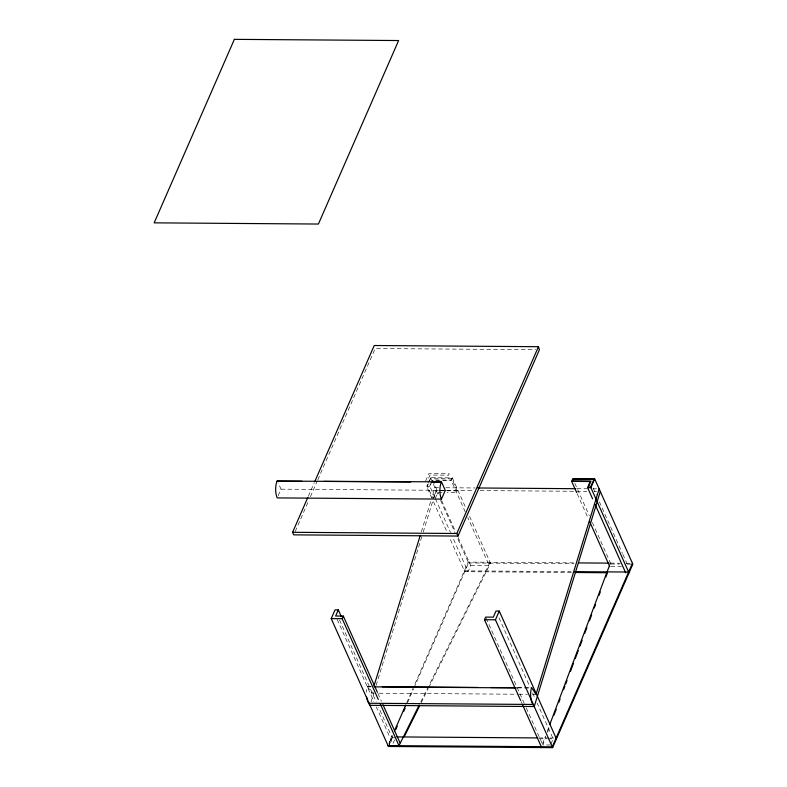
<?xml version="1.0" encoding="UTF-8"?>
<svg xmlns="http://www.w3.org/2000/svg" width="787" height="787" viewBox="0 0 787 787"><rect width="100%" height="100%" fill="white"/><g stroke="black" fill="none" stroke-linecap="round" stroke-linejoin="round"><path stroke-width="0.59" stroke-dasharray="3.94 2.95" d="M371.238 686.667L367.411 686.549L366.988 687.671A12.208 5.391 -89.6 0 0 366.398 692.265M374.219 693.19L371.769 693.18L372.487 690.838M421.34 531.815L431.04 500.247M371.07 701.817L373.953 692.452M376.107 685.428L421.773 536.793M423.219 532.11L432.929 500.512L446.859 531.658M433.627 498.23L436.067 490.271L440.936 490.301M542.45 744.099L545.47 736.042M547.201 731.438L548.933 726.834M550.497 745.004L542.833 744.945L545.853 736.898M547.585 732.294L549.306 727.69M278.165 495.721L281.028 489.17L278.313 483.1M308.337 496.292L314.239 482.795M295.214 531.491L308.455 501.181M310.422 496.695L317.289 480.985M317.781 479.854L375.173 348.533L535.731 349.694M425.56 481.142L428.846 473.626L449.21 473.774L448.6 475.171L429.987 475.033L427.311 481.152M438.556 487.694L434.906 487.674L431.758 497.915L426.643 486.464L427.597 484.28M428.079 483.188L430.459 477.729L452.358 477.886L465.973 508.323M457.227 490.862L436.431 490.704L432.988 498.574L427.38 486.032L430.814 478.171L451.62 478.319L457.227 490.862L456.47 492.603L447.164 492.534M431.355 481.969L429.574 486.051L427.38 486.032M434.945 497.709L429.928 486.494L430.814 484.448M431.266 483.434L432.604 480.375L441.91 480.444M435.181 498.584L437.857 492.475L442.51 492.505M451.62 478.319L450.862 480.07L432.24 479.932M465.265 511.914L451.217 480.513L452.358 477.886M388.994 743.351L392.447 735.471M406.712 702.83L468.206 562.105L574.835 562.882M388.394 746.46L392.821 736.327M407.587 702.555L413.49 689.048M413.982 687.917L468.59 562.961L457.08 537.236M394.621 739.78L392.841 743.863L376.284 706.854M458.182 537.57L470.724 565.607L468.058 571.726L452.505 536.96M490.104 562.272L428.974 685.418M609.404 565.764L610.545 563.138M550.939 743.981L553.172 738.885L537.118 702.998M388.975 743.42L391.847 736.868M388.876 745.368L392.231 737.724L378.685 707.444M420.789 701.856L428.423 686.52M421.173 702.712L428.266 688.468M428.807 687.366L490.488 563.118L468.973 515.032M443.071 480.454L451.217 480.513M426.643 486.464L429.928 486.494M445.855 487.753L475.21 487.96M577.058 488.707L586.876 488.776M593.014 488.816L596.694 488.845M442.156 490.311L445.806 490.34M447.016 490.35L473.922 490.537M480.06 490.586L586.807 491.363M594.175 491.413L596.625 491.432M281.028 489.17L444.045 490.35M610.387 563.138L620.284 563.217M626.314 563.256L630.013 563.285M468.59 562.961L573.998 563.728M610.761 563.994L619.448 564.053M627.928 564.122L632.827 564.151M470.724 565.607L489.337 565.745L467.773 517.521M610.948 566.62L621.415 566.699M464.389 570.85L571.018 571.618M571.401 572.474L464.773 571.696L449.347 537.216M517.816 687.641L528.943 687.818M367.214 686.825L370.884 686.854M517.58 687.917L529.808 688.005M379.127 693.229L517.62 694.232M518.849 694.242L527.428 694.301M532.327 694.341L536.006 694.37M538.918 737.931L548.716 738.009M549.946 738.019L556.075 738.058M392.231 737.724L395.517 737.744M539.292 738.786L546.65 738.845M547.87 738.845L553.999 738.895M367.44 686.549L371.769 693.18M593.28 488.245L596.29 494.974M599.301 501.703L622.379 553.291M622.881 554.412L628.4 566.748M574.805 483.248L589.355 515.77M592.365 522.499L610.928 563.994M577.176 493.724L588.214 518.397M498.988 617.765L530.094 687.297M532.602 692.904L535.111 698.512M432.604 480.375L438.625 493.833M441.635 500.562L455.673 531.963M430.459 477.729L432.929 483.248M433.43 484.359L438.575 495.859M440.572 500.335L455.083 532.769M435.447 498.83L450.498 532.474M486.14 618.218L524.27 703.45M526.277 707.936L542.833 744.945M521.122 701.591L522.125 703.834M377.927 693.445L381.439 701.296M339.551 619.959L376.176 701.837M337.151 619.379L373.776 701.247"/><path stroke-width="1.18" d="M373.923 686.156L420.268 535.327M599.143 488.865L536.006 694.37L531.589 687.494A12.208 5.391 -89.6 0 0 532.907 704.454L534.235 706.519L369.998 705.319L368.67 703.263A12.208 5.391 -89.6 0 1 366.624 696.987M534.235 706.519L600.304 491.462M549.788 724.542L609.404 565.764M554.058 715.039L556.222 709.284M558.809 702.378L560.108 698.925M563.561 689.727L564.859 686.274M565.725 683.972L567.024 680.519M570.477 671.311L573.497 663.264M575.228 658.66L578.248 650.603M579.98 645.999L582.134 640.254M584.731 633.348L586.886 627.593M589.483 620.687L591.637 614.942M594.234 608.036L595.533 604.583M598.986 595.375L600.284 591.932M605.892 576.969L607.19 573.516M277.044 481.113L276.758 481.86A12.208 5.391 -89.6 0 0 277.211 497.905L441.448 499.096L445.275 490.36L441.458 481.841L277.044 481.113L301.864 481.25M314.731 481.664L374.228 345.513L538.465 346.703L539.41 349.723L457.985 536.055L293.748 534.855L292.597 532.297L307.845 497.423M388.404 746.46L331.219 618.612L335.036 609.866L338.321 609.895L341.332 616.624M338.321 609.895L335.646 616.014L343.319 616.064L377.426 692.324M378.291 699.436L342.168 618.69L343.319 616.064M457.985 536.055L456.834 533.497L538.465 346.703M394.415 730.966L405.728 705.083M395.772 729.569L397.248 726.194M403.652 711.556L405.128 708.182M520.62 700.469L484.497 619.723L485.638 617.097L493.301 617.156L495.977 611.037L499.263 611.066L556.458 738.914M388.394 746.46L552.631 747.65L495.446 619.802L499.263 611.066M576.674 492.603L571.657 481.378L572.798 478.762L594.697 478.919L632.827 564.151L552.631 747.65M592.611 498.85L587.594 487.635L590.27 481.516L571.657 481.378M629.01 572.897L590.88 487.655L594.697 478.919M632.443 563.305L552.258 746.794L388.011 745.604M440.858 482.303L432.673 482.195M398.979 745.683L419.156 705.142M404.262 736.671L419.54 705.998M323.87 481.408L410.666 482.038M587.594 487.635L590.88 487.655M477.67 487.979L575.828 488.697M292.597 532.297L456.834 533.497M578.514 562.912L609.158 563.128M574.697 571.647L628.626 572.041M575.081 572.503L606.944 572.729M331.219 618.612L342.168 618.69M484.497 619.723L495.446 619.802M382.246 686.746L477.601 687.444M491.049 687.543L515.495 687.72M374.543 686.884L516.361 687.907M368.67 703.263L532.907 704.454M396.746 736.907L537.688 737.931M595.12 504.457L625.724 572.867M589.719 521.761L609.777 566.62M522.627 704.955L541.682 747.571M382.944 704.66L400.003 742.79M380.298 703.922L399.363 746.538M441.448 499.096A12.208 5.391 -89.6 0 1 441.458 481.841M234.369 39.35L154.173 222.849L318.41 224.039L398.606 40.54L234.369 39.35M573.162 479.204L572.395 480.946L591.007 481.083L588.332 487.202L590.525 487.222L593.959 479.352L573.162 479.204"/></g></svg>
